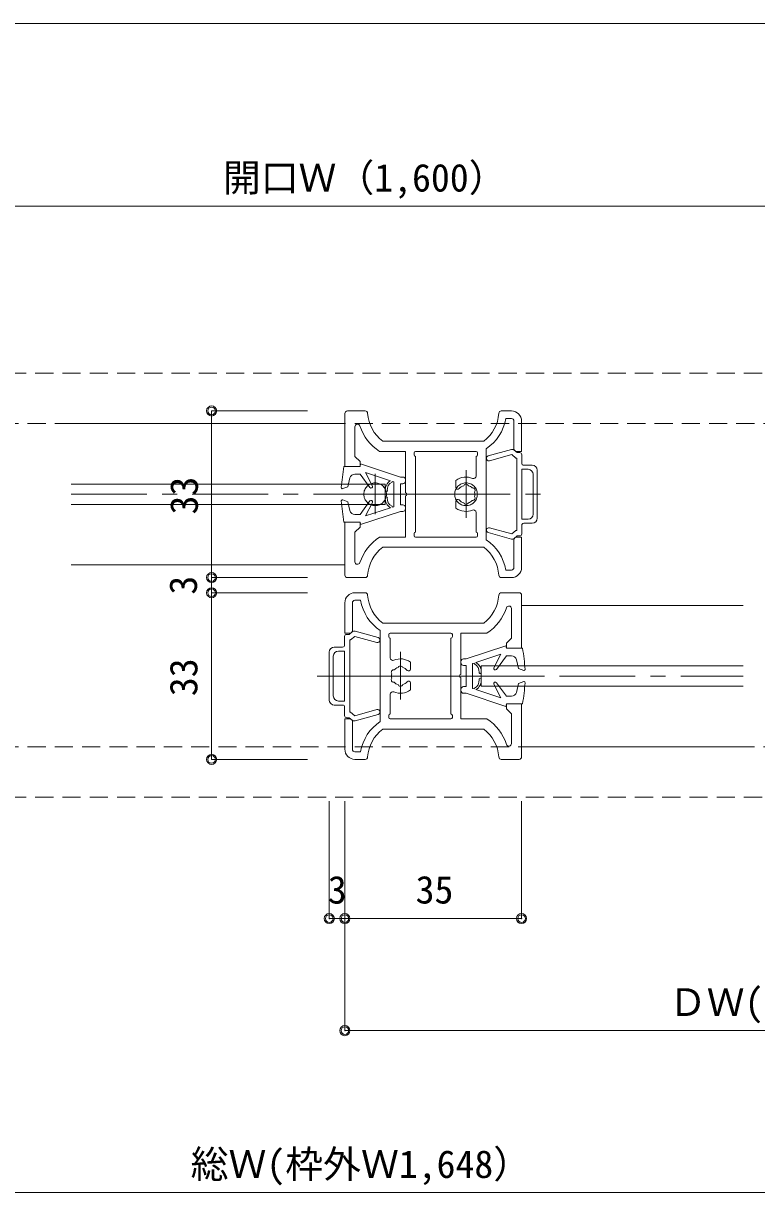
# Model space of a CAD drawing. Units: millimetres on the paper, enlarged 5 times, with parts at other scales. Extents: x -992 to 1008, y -685 to 700.
# Drawn here: x -507.1 to -265.1, y -437.2 to -51.2 of the extents above; entities that cross this region are included whole.
import ezdxf
from ezdxf.enums import TextEntityAlignment as Align

# ---------------------------------------------------------------- set-up
doc = ezdxf.new("R2010")
doc.units = ezdxf.units.MM
doc.header["$LTSCALE"] = 5
doc.header["$PDMODE"] = 32
doc.header["$PDSIZE"] = 2.5
for name, pattern in [('CHAIN1', [8, 5, -1, 1, -1]), ('DASHED1', [1.8, 1.2, -0.6]), ('DOUBLE_CHAIN1', [8.8, 5, -1, 0.6, -0.6, 0.6, -1])]:
    doc.linetypes.add(name, pattern=pattern)
for name, color, linetype, lineweight in [('1-0_H-SYM', 7, 'Continuous', 20), ('1-1_0', 7, 'Continuous', 20), ('2-0_18', 7, 'Continuous', 18)]:
    doc.layers.add(name, color=color, linetype=linetype, lineweight=lineweight)
doc.styles.add('ＭＳ ゴシック', font='')
doc.styles.get('ＭＳ ゴシック').set_extended_font_data('MS Gothic')

msp = doc.modelspace()

# ---------------------------------------------------------------- linework, layer by layer
at = {"layer": '1-0_H-SYM'}
msp.add_line((197.5, -51.25), (-967.5, -51.25), dxfattribs=at)
msp.add_line((197.5, -51.25), (-967.5, -51.25), dxfattribs=at)
at = {"layer": '1-1_0'}
msp.add_line((197.5, -51.25), (-967.5, -51.25), dxfattribs=at)
msp.add_line((197.5, -51.25), (-967.5, -51.25), dxfattribs=at)
at = {"layer": '2-0_18', "color": 4}
for p, q in [((-112.764, -111.593), (-665.232, -111.593)), ((-413.39, -294.185), (-444.988, -294.185)), ((-406.145, -308.016), (-406.145, -346.751)), ((-342.673, -308.016), (-342.673, -346.751)), ((-401.006, -345.387), (-401.006, -383.736)), ((-342.673, -346.751), (-401.006, -346.751)), ((-117.902, -383.736), (-401.006, -383.736)), ((-72.764, -437.2), (-705.232, -437.2)), ((-705.232, -437.2), (-72.764, -437.2))]:
    msp.add_line(p, q, dxfattribs=at)
at = {"layer": '2-0_18', "linetype": 'DASHED1', "lineweight": 20}
for p, q in [((-665.232, -166.685), (-112.764, -166.685)), ((-112.764, -183.352), (-665.232, -183.352)), ((-413.39, -183.352), (-444.988, -183.352)), ((-413.39, -183.352), (-444.988, -183.352)), ((-112.764, -290.019), (-665.232, -290.019)), ((-665.232, -306.685), (-112.764, -306.685))]:
    msp.add_line(p, q, dxfattribs=at)
at = {"layer": '2-0_18'}
for p, q in [((-394.313, -179.185), (-400.173, -179.185)), ((-346.006, -179.185), (-349.365, -179.185)), ((-491.377, -183.352), (-401.006, -183.352)), ((-397.672, -184.389), (-397.672, -194.185)), ((-347.882, -181.685), (-346.006, -181.685)), ((-345.173, -182.518), (-345.173, -191.685)), ((-342.673, -192.518), (-342.673, -182.518)), ((-381.006, -192.518), (-389.545, -192.518)), ((-388.506, -189.185), (-355.172, -189.185)), ((-381.006, -206.185), (-381.006, -192.518)), ((-357.672, -192.518), (-377.672, -192.518)), ((-354.339, -206.185), (-354.339, -191.657)), ((-353.664, -194.015), (-346.042, -191.888)), ((-345.135, -192.082), (-344.107, -192.935)), ((-344.339, -192.518), (-342.673, -192.518)), ((-344.107, -192.935), (-343.269, -192.935)), ((-378.172, -193.685), (-378.172, -193.018)), ((-377.672, -194.185), (-377.672, -219.185)), ((-357.672, -200.685), (-357.672, -194.185)), ((-357.172, -193.685), (-357.172, -193.018)), ((-345.931, -193.588), (-353.216, -195.62)), ((-344.507, -194.768), (-345.931, -193.588)), ((-344.274, -194.768), (-344.507, -194.768)), ((-344.274, -194.768), (-344.274, -218.602)), ((-342.607, -193.668), (-342.607, -193.935)), ((-342.607, -196.435), (-342.607, -193.935)), ((-396.006, -197.518), (-401.339, -197.518)), ((-396.006, -200.018), (-397.692, -200.018)), ((-392.743, -204.48), (-396.006, -200.018)), ((-340.522, -198.435), (-342.607, -198.435)), ((-342.607, -198.435), (-342.607, -214.935)), ((-341.94, -197.102), (-339.189, -197.102)), ((-338.855, -213.268), (-338.855, -200.102)), ((-337.522, -214.602), (-337.522, -198.768)), ((-491.377, -203.352), (-387.673, -203.352)), ((-387.673, -210.018), (-387.673, -203.352)), ((-384.839, -210.784), (-384.839, -202.586)), ((-381.839, -201.018), (-382.672, -201.018)), ((-382.672, -203.185), (-381.839, -203.185)), ((-382.672, -210.185), (-382.672, -203.2)), ((-364.339, -204.399), (-364.339, -202.102)), ((-381.006, -220.852), (-381.006, -207.185)), ((-354.339, -221.713), (-354.339, -207.185)), ((-387.673, -210.018), (-491.377, -210.018)), ((-401.722, -208.54), (-400.006, -209.185)), ((-400.006, -209.185), (-399.312, -212.074)), ((-396.006, -213.352), (-392.743, -208.89)), ((-391.894, -209.413), (-394.172, -213.855)), ((-394.172, -213.855), (-385.955, -211.151)), ((-385.339, -210.948), (-384.839, -210.784)), ((-385.339, -210.817), (-385.339, -210.948)), ((-381.839, -210.185), (-382.672, -210.185)), ((-381.006, -211.518), (-381.006, -211.018)), ((-364.339, -208.971), (-364.339, -211.268)), ((-401.339, -215.852), (-396.006, -215.852)), ((-401.006, -215.852), (-401.006, -233.352)), ((-396.006, -215.852), (-401.006, -215.852)), ((-397.692, -213.352), (-396.006, -213.352)), ((-396.006, -217.518), (-396.006, -215.852)), ((-396.006, -215.852), (-395.839, -216.685)), ((-395.839, -216.685), (-382.672, -212.352)), ((-382.672, -212.352), (-381.839, -212.352)), ((-357.672, -219.185), (-357.672, -212.685)), ((-340.522, -214.935), (-342.607, -214.935)), ((-397.672, -219.185), (-396.006, -217.518)), ((-397.672, -219.185), (-397.672, -228.981)), ((-378.172, -220.352), (-378.172, -219.685)), ((-357.172, -220.352), (-357.172, -219.685)), ((-346.042, -221.481), (-353.664, -219.355)), ((-342.607, -216.935), (-342.607, -218.102)), ((-342.607, -218.102), (-342.607, -219.763)), ((-341.94, -216.268), (-339.189, -216.268)), ((-339.345, -216.268), (-339.18, -216.268)), ((-389.545, -220.852), (-381.006, -220.852)), ((-377.672, -220.852), (-357.672, -220.852)), ((-345.173, -221.685), (-345.173, -230.852)), ((-344.107, -220.435), (-345.135, -221.288)), ((-342.673, -220.852), (-344.339, -220.852)), ((-343.27, -220.435), (-344.107, -220.435)), ((-342.673, -230.852), (-342.673, -220.852)), ((-355.172, -224.185), (-388.506, -224.185)), ((-401.006, -230.018), (-491.377, -230.018)), ((-400.173, -234.185), (-394.313, -234.185)), ((-349.365, -234.185), (-346.006, -234.185)), ((-346.006, -231.685), (-347.882, -231.685)), ((-394.313, -239.185), (-397.673, -239.185)), ((-343.506, -239.185), (-349.365, -239.185)), ((-401.006, -242.518), (-401.006, -252.518)), ((-398.506, -251.685), (-398.506, -242.518)), ((-397.673, -241.685), (-395.796, -241.685)), ((-342.673, -257.518), (-342.673, -240.018)), ((-346.006, -254.185), (-346.006, -244.389)), ((-342.673, -243.352), (-269.46, -243.352)), ((-388.506, -249.185), (-355.173, -249.185)), ((-401.072, -255.268), (-401.072, -253.607)), ((-401.006, -252.518), (-399.339, -252.518)), ((-400.409, -252.935), (-399.572, -252.935)), ((-399.572, -252.935), (-398.544, -252.082)), ((-397.636, -251.889), (-390.014, -254.015)), ((-389.339, -251.657), (-389.339, -266.185)), ((-386.506, -253.018), (-386.506, -253.685)), ((-366.006, -252.518), (-386.006, -252.518)), ((-386.006, -254.185), (-386.006, -260.685)), ((-366.006, -279.185), (-366.006, -254.185)), ((-365.506, -253.018), (-365.506, -253.685)), ((-346.006, -254.185), (-347.673, -255.852)), ((-404.334, -257.102), (-404.499, -257.102)), ((-401.739, -257.102), (-404.49, -257.102)), ((-403.157, -258.435), (-401.072, -258.435)), ((-401.072, -256.435), (-401.072, -255.268)), ((-401.072, -274.935), (-401.072, -258.435)), ((-399.405, -278.602), (-399.405, -254.768)), ((-347.673, -255.852), (-347.673, -257.518)), ((-347.673, -257.518), (-342.673, -257.518)), ((-342.339, -257.518), (-347.673, -257.518)), ((-406.157, -258.769), (-406.157, -274.602)), ((-404.823, -260.102), (-404.823, -273.268)), ((-379.339, -262.102), (-379.339, -264.399)), ((-362.673, -261.852), (-362.673, -262.352)), ((-361.006, -261.018), (-361.839, -261.018)), ((-347.673, -260.018), (-350.936, -264.48)), ((-345.987, -260.018), (-347.673, -260.018)), ((-361.839, -263.185), (-361.006, -263.185)), ((-361.006, -263.2), (-361.006, -270.185)), ((-358.839, -262.586), (-358.839, -270.784)), ((-356.006, -263.352), (-269.46, -263.352)), ((-356.006, -263.352), (-356.006, -270.018)), ((-389.339, -267.185), (-389.339, -281.713)), ((-379.339, -271.268), (-379.339, -268.971)), ((-362.673, -267.185), (-362.673, -280.852)), ((-269.46, -270.019), (-356.006, -270.019)), ((-349.506, -273.856), (-351.784, -269.413)), ((-350.936, -268.89), (-347.673, -273.352)), ((-344.366, -272.074), (-343.673, -269.185)), ((-343.673, -269.185), (-341.957, -268.54)), ((-386.006, -272.685), (-386.006, -279.185)), ((-362.673, -271.018), (-362.673, -271.518)), ((-361.006, -270.185), (-361.839, -270.185)), ((-361.839, -272.352), (-361.006, -272.352)), ((-361.006, -272.352), (-347.84, -276.685)), ((-358.839, -270.784), (-358.339, -270.948)), ((-358.339, -270.948), (-358.339, -270.817)), ((-357.724, -271.151), (-349.506, -273.856)), ((-347.673, -273.352), (-345.987, -273.352)), ((-401.739, -276.268), (-404.49, -276.268)), ((-403.157, -274.935), (-401.072, -274.935)), ((-401.072, -276.935), (-401.072, -279.435)), ((-397.748, -279.783), (-390.462, -277.75)), ((-347.84, -276.685), (-347.673, -275.852)), ((-347.673, -275.852), (-342.339, -275.852)), ((-401.072, -279.702), (-401.072, -279.435)), ((-399.339, -280.852), (-401.006, -280.852)), ((-401.006, -280.852), (-401.006, -290.852)), ((-399.572, -280.435), (-400.409, -280.435)), ((-398.544, -281.288), (-399.572, -280.435)), ((-399.405, -278.602), (-399.171, -278.602)), ((-399.171, -278.602), (-397.748, -279.783)), ((-398.506, -290.852), (-398.506, -281.685)), ((-390.014, -279.355), (-397.636, -281.482)), ((-386.506, -279.685), (-386.506, -280.352)), ((-386.006, -280.852), (-366.006, -280.852)), ((-365.506, -279.685), (-365.506, -280.352)), ((-362.673, -280.852), (-354.134, -280.852)), ((-346.006, -288.981), (-346.006, -279.185)), ((-355.173, -284.185), (-388.506, -284.185)), ((-395.796, -291.685), (-397.673, -291.685)), ((-269.46, -290.018), (-342.673, -290.018)), ((-397.673, -294.185), (-394.313, -294.185)), ((-349.365, -294.185), (-343.506, -294.185))]:
    msp.add_line(p, q, dxfattribs=at)
at = {"layer": '2-0_18', "linetype": 'DOUBLE_CHAIN1'}
for p, q in [((-354.339, -220.018), (-354.339, -193.352)), ((-389.339, -253.352), (-389.339, -280.018)), ((-389.339, -253.352), (-389.339, -280.018)), ((-382.673, -273.352), (-382.673, -260.018)), ((-389.339, -266.685), (-376.006, -266.685)), ((-359.34, -266.685), (-346.006, -266.685))]:
    msp.add_line(p, q, dxfattribs=at)
at = {"layer": '2-0_18', "linetype": 'CHAIN1'}
for p, q in [((-391.006, -199.914), (-391.006, -213.247)), ((-361.006, -214.407), (-361.006, -198.709)), ((-361.006, -199.914), (-361.006, -213.247)), ((-491.377, -206.685), (-333.564, -206.685)), ((-378.663, -206.685), (-406.997, -206.685)), ((-352.834, -206.685), (-382.085, -206.685)), ((-382.673, -258.709), (-382.673, -274.407)), ((-410.114, -266.685), (-269.46, -266.685)), ((-361.593, -266.685), (-390.845, -266.685)), ((-336.681, -266.685), (-365.015, -266.685))]:
    msp.add_line(p, q, dxfattribs=at)
at = {"layer": '2-0_18', "color": 4}
for points in [[(-413.39, -179.185), (-444.988, -179.185), (-444.988, -234.185)], [(-413.39, -234.185), (-444.988, -234.185), (-444.988, -239.185)], [(-413.39, -239.185), (-444.988, -239.185), (-444.988, -294.185)], [(-401.006, -308.016), (-401.006, -346.751), (-406.145, -346.751)]]:
    msp.add_lwpolyline(points, dxfattribs=at)
at = {"layer": '2-0_18'}
for points in [[(-401.006, -180.018), (-401.006, -197.518), (-396.006, -197.518), (-396.006, -195.852), (-397.672, -194.185)], [(-382.672, -201.018), (-395.839, -196.685), (-396.006, -197.518)], [(-385.955, -202.219), (-394.172, -199.515), (-391.894, -203.957)], [(-399.312, -201.296), (-400.006, -204.185), (-401.722, -204.83)], [(-384.839, -202.586), (-385.339, -202.422), (-385.339, -202.553)], [(-353.216, -217.75), (-345.931, -219.782), (-344.507, -218.602), (-344.274, -218.602)], [(-390.462, -255.621), (-397.748, -253.588), (-399.171, -254.768), (-399.405, -254.768)], [(-354.134, -252.518), (-362.673, -252.518), (-362.673, -266.185)], [(-347.673, -257.518), (-347.84, -256.685), (-361.006, -261.018)], [(-358.339, -262.553), (-358.339, -262.422), (-358.839, -262.586)], [(-351.784, -263.957), (-349.506, -259.515), (-357.724, -262.219)], [(-341.957, -264.83), (-343.673, -264.185), (-344.366, -261.296)], [(-342.673, -293.352), (-342.673, -275.852), (-347.673, -275.852), (-347.673, -277.518), (-346.006, -279.185)]]:
    msp.add_lwpolyline(points, dxfattribs=at)
at = {"layer": '2-0_18', "color": 4}
for centre in [(-444.988, -179.185), (-444.988, -234.185), (-444.988, -239.185), (-444.988, -294.185), (-406.145, -346.751), (-401.006, -346.751), (-342.673, -346.751), (-401.006, -383.736)]:
    msp.add_circle(centre, 1.667, dxfattribs=at)
at = {"layer": '2-0_18', "linetype": 'DOUBLE_CHAIN1'}
for centre in [(-391.006, -206.685), (-361.006, -206.685)]:
    msp.add_circle(centre, 3.75, dxfattribs=at)
at = {"layer": '2-0_18'}
for centre, radius, start, end in [((-400.173, -180.018), 0.833, 90, 180), ((-394.313, -180.018), 0.833, 3.58333, 90), ((-381.006, -179.185), 12.5, 183.58333, 233.13012), ((-362.673, -179.185), 12.5, 306.86991, 356.41669), ((-349.365, -180.018), 0.833, 90, 176.41669), ((-346.006, -182.518), 3.333, 0, 90), ((-396.839, -184.389), 0.833, 18.19489, 180), ((-381.006, -179.185), 15.833, 198.19489, 237.36312), ((-362.673, -179.185), 15, 303.749, 350.40595), ((-346.006, -182.518), 0.833, 0, 90), ((-377.672, -193.018), 0.5, 90, 180), ((-357.672, -193.018), 0.5, 0, 90), ((-345.773, -192.852), 1, 50.32076, 105.58926), ((-344.339, -191.685), 0.833, 180, 270), ((-343.269, -193.604), 0.667, 354.52222, 96.25308), ((-377.672, -193.685), 0.5, 180, 270), ((-357.672, -193.685), 0.5, 270, 0), ((-353.44, -194.818), 0.833, 105.58926, 285.58927), ((-353.44, -194.818), 0.833, 105.58926, 285.58927), ((-341.94, -196.435), 0.667, 180, 270), ((-319.083, -210.872), 83.333, 170.77898, 175.60973), ((-397.692, -201.685), 1.667, 90, 166.50427), ((-358.506, -200.685), 0.833, 247.38015, 0), ((-340.522, -200.102), 1.667, 0, 90), ((-339.189, -198.768), 1.667, 0, 90), ((-401.839, -204.518), 0.333, 175.60973, 290.6097), ((-392.339, -204.185), 0.5, 216.17925, 27.15099), ((-384.339, -205.135), 3.333, 118.99506, 187.34957), ((-384.339, -205.135), 2.667, 114.31575, 187.34957), ((-385.506, -202.553), 0.167, 294.31576, 0), ((-381.839, -201.852), 0.833, 0, 90), ((-381.839, -202.352), 0.833, 270, 0), ((-363.713, -204.399), 0.626, 180, 319.81591), ((-361.006, -206.685), 5.667, 67.38015, 126.03189), ((-361.006, -206.685), 2.917, 105.35889, 139.8159), ((-361.006, -204.185), 0.833, 22.02433, 157.97569), ((-361.006, -206.685), 2.917, 45.35889, 74.64113), ((-384.339, -208.235), 3.333, 172.65045, 241.00496), ((-387.314, -205.518), 0.333, 187.34957, 7.34957), ((-387.314, -207.852), 0.333, 352.65046, 172.65045), ((-384.339, -208.235), 2.667, 172.65045, 245.68427), ((-381.006, -206.685), 0.5, 270, 90), ((-363.713, -208.971), 0.626, 40.18412, 180), ((-358.841, -205.435), 0.833, 322.02433, 97.97569), ((-358.841, -207.935), 0.833, 262.02433, 37.9757), ((-361.006, -206.685), 2.917, 345.35889, 14.64113), ((-401.839, -208.852), 0.333, 69.39032, 184.39029), ((-319.083, -202.498), 83.333, 184.39029, 189.22104), ((-397.692, -211.685), 1.667, 193.49575, 270), ((-392.339, -209.185), 0.5, 332.84903, 143.82077), ((-385.506, -210.817), 0.167, 0, 65.68427), ((-381.839, -211.018), 0.833, 0, 90), ((-381.839, -211.518), 0.833, 270, 0), ((-361.006, -206.685), 5.667, 233.96813, 292.61988), ((-361.006, -206.685), 2.917, 220.18412, 254.64113), ((-361.006, -209.185), 0.833, 202.02433, 337.9757), ((-361.006, -206.685), 2.917, 285.35889, 314.64113), ((-358.506, -212.685), 0.833, 0, 112.61987), ((-340.522, -213.268), 1.667, 270, 0), ((-339.189, -214.602), 1.667, 270, 0), ((-377.672, -219.685), 0.5, 90, 180), ((-357.672, -219.685), 0.5, 0, 90), ((-353.44, -218.552), 0.833, 74.41076, 254.41076), ((-353.44, -218.552), 0.833, 74.41076, 254.41076), ((-343.27, -219.769), 0.667, 265.961, 0.53254), ((-341.94, -216.935), 0.667, 90, 180), ((-381.006, -234.185), 15.833, 122.6369, 161.80513), ((-377.672, -220.352), 0.5, 180, 270), ((-357.672, -220.352), 0.5, 270, 0), ((-362.673, -234.185), 15, 9.59408, 56.25103), ((-345.773, -220.518), 1, 254.41076, 309.67927), ((-344.339, -221.685), 0.833, 90, 180), ((-381.006, -234.185), 12.5, 126.8699, 176.41669), ((-362.673, -234.185), 12.5, 3.58333, 53.13012), ((-396.839, -228.981), 0.833, 180, 341.80513), ((-346.006, -230.852), 0.833, 270, 0), ((-346.006, -230.852), 3.333, 270, 0), ((-400.173, -233.352), 0.833, 180, 270), ((-394.313, -233.352), 0.833, 270, 356.41669), ((-349.365, -233.352), 0.833, 183.58333, 270), ((-397.673, -242.518), 3.333, 90, 180), ((-394.313, -240.018), 0.833, 3.58333, 90), ((-349.365, -240.018), 0.833, 90, 176.41669), ((-343.506, -240.018), 0.833, 0, 90), ((-397.673, -242.518), 0.833, 90, 180), ((-381.006, -239.185), 15, 189.59408, 236.25103), ((-381.006, -239.185), 12.5, 183.58333, 233.13012), ((-362.673, -239.185), 12.5, 306.86991, 356.41669), ((-362.673, -239.185), 15.833, 302.63691, 341.80513), ((-346.84, -244.389), 0.833, 0, 161.80513), ((-400.409, -253.601), 0.667, 85.961, 180.53254), ((-399.339, -251.685), 0.833, 270, 0), ((-397.905, -252.852), 1, 74.41076, 129.67926), ((-390.238, -254.818), 0.833, 254.41076, 74.41076), ((-390.238, -254.818), 0.833, 254.41076, 74.41076), ((-386.006, -253.018), 0.5, 90, 180), ((-386.006, -253.685), 0.5, 180, 270), ((-366.006, -253.018), 0.5, 0, 90), ((-366.006, -253.685), 0.5, 270, 0), ((-404.49, -258.769), 1.667, 90, 180), ((-403.157, -260.102), 1.667, 90, 180), ((-401.739, -256.435), 0.667, 270, 0), ((-424.596, -270.872), 83.333, 4.39029, 9.22104), ((-385.173, -260.685), 0.833, 180, 292.61988), ((-382.673, -266.685), 5.667, 53.96813, 112.61987), ((-361.839, -261.852), 0.833, 90, 180), ((-361.839, -262.352), 0.833, 180, 270), ((-359.34, -265.135), 3.333, 352.65046, 61.00496), ((-345.987, -261.685), 1.667, 13.49575, 90), ((-384.838, -265.435), 0.833, 82.02432, 217.9757), ((-382.673, -266.685), 2.917, 165.35889, 194.64113), ((-382.673, -266.685), 2.917, 105.35889, 134.64113), ((-382.673, -264.185), 0.833, 22.02433, 157.97569), ((-382.673, -266.685), 2.917, 40.18412, 74.64113), ((-379.966, -264.399), 0.626, 220.18412, 0), ((-362.673, -266.685), 0.5, 90, 270), ((-358.173, -262.553), 0.167, 180, 245.68427), ((-359.34, -265.135), 2.667, 352.65046, 65.68427), ((-356.364, -265.518), 0.333, 172.65045, 352.65046), ((-351.339, -264.185), 0.5, 152.84903, 323.82078), ((-341.84, -264.518), 0.333, 249.39032, 4.39029), ((-384.838, -267.935), 0.833, 142.02432, 277.9757), ((-382.673, -266.685), 2.917, 225.35889, 254.64113), ((-382.673, -269.185), 0.833, 202.02433, 337.9757), ((-382.673, -266.685), 2.917, 285.35889, 319.81591), ((-379.966, -268.971), 0.626, 0, 139.8159), ((-359.34, -268.235), 2.667, 294.31576, 7.34957), ((-359.34, -268.235), 3.333, 298.99506, 7.34957), ((-356.364, -267.852), 0.333, 7.34957, 187.34957), ((-351.339, -269.185), 0.5, 36.17925, 207.15099), ((-424.596, -262.498), 83.333, 350.77898, 355.60973), ((-341.84, -268.852), 0.333, 355.60973, 110.6097), ((-403.157, -273.268), 1.667, 180, 270), ((-385.173, -272.685), 0.833, 67.38015, 180), ((-382.673, -266.685), 5.667, 247.38015, 306.0319), ((-361.839, -271.018), 0.833, 90, 180), ((-361.839, -271.518), 0.833, 180, 270), ((-358.173, -270.817), 0.167, 114.31575, 180), ((-345.987, -271.685), 1.667, 270, 346.50428), ((-404.49, -274.602), 1.667, 180, 270), ((-401.739, -276.935), 0.667, 0, 90), ((-390.238, -278.552), 0.833, 285.58927, 105.58926), ((-390.238, -278.552), 0.833, 285.58927, 105.58926), ((-400.409, -279.766), 0.667, 174.52222, 276.25309), ((-399.339, -281.685), 0.833, 0, 90), ((-397.905, -280.518), 1, 230.32076, 285.58927), ((-381.006, -294.185), 15, 123.74899, 170.40594), ((-386.006, -279.685), 0.5, 90, 180), ((-386.006, -280.352), 0.5, 180, 270), ((-366.006, -279.685), 0.5, 0, 90), ((-366.006, -280.352), 0.5, 270, 0), ((-362.673, -294.185), 15.833, 18.19489, 57.36312), ((-381.006, -294.185), 12.5, 126.8699, 176.41669), ((-362.673, -294.185), 12.5, 3.58333, 53.13012), ((-346.84, -288.981), 0.833, 198.19489, 0), ((-397.673, -290.852), 3.333, 180, 270), ((-397.673, -290.852), 0.833, 180, 270), ((-394.313, -293.352), 0.833, 270, 356.41669), ((-349.365, -293.352), 0.833, 183.58333, 270), ((-343.506, -293.352), 0.833, 270, 0)]:
    msp.add_arc(centre, radius, start, end, dxfattribs=at)
at = {"layer": '2-0_18', "color": 4}
for p in [(-444.988, -179.185), (-444.988, -234.185), (-444.988, -239.185), (-444.988, -294.185), (-406.145, -346.751), (-401.006, -346.751), (-342.673, -346.751), (-401.006, -383.736)]:
    msp.add_point(p, dxfattribs=at)
at = {"layer": '2-0_18', "color": 5}
for p in [(-444.988, -179.185), (-444.988, -234.185), (-444.988, -239.185), (-444.988, -294.185), (-406.145, -346.751), (-401.006, -346.751), (-342.673, -346.751), (-401.006, -383.736)]:
    msp.add_point(p, dxfattribs=at)

# ---------------------------------------------------------------- texts
at = {"layer": '2-0_18', "style": 'ＭＳ ゴシック'}
for s, p in [('開口Ｗ（1,600）', (-441.29, -109.51)), ('3', (-406.621, -344.551)), ('35', (-377.642, -344.529)), ('ＤＷ(815）', (-294.037, -381.653)), ('総Ｗ(枠外Ｗ1,648）', (-451.915, -435.117))]:
    msp.add_text(s, height=9.164, dxfattribs=at).set_placement(p, align=Align.BOTTOM_LEFT)
for s, p in [('33', (-446.782, -213.358)), ('3', (-447.072, -239.823)), ('33', (-446.94, -273.324))]:
    msp.add_text(s, height=9.164, rotation=90, dxfattribs=at).set_placement(p, align=Align.BOTTOM_LEFT)

doc.saveas('drawing.dxf')
